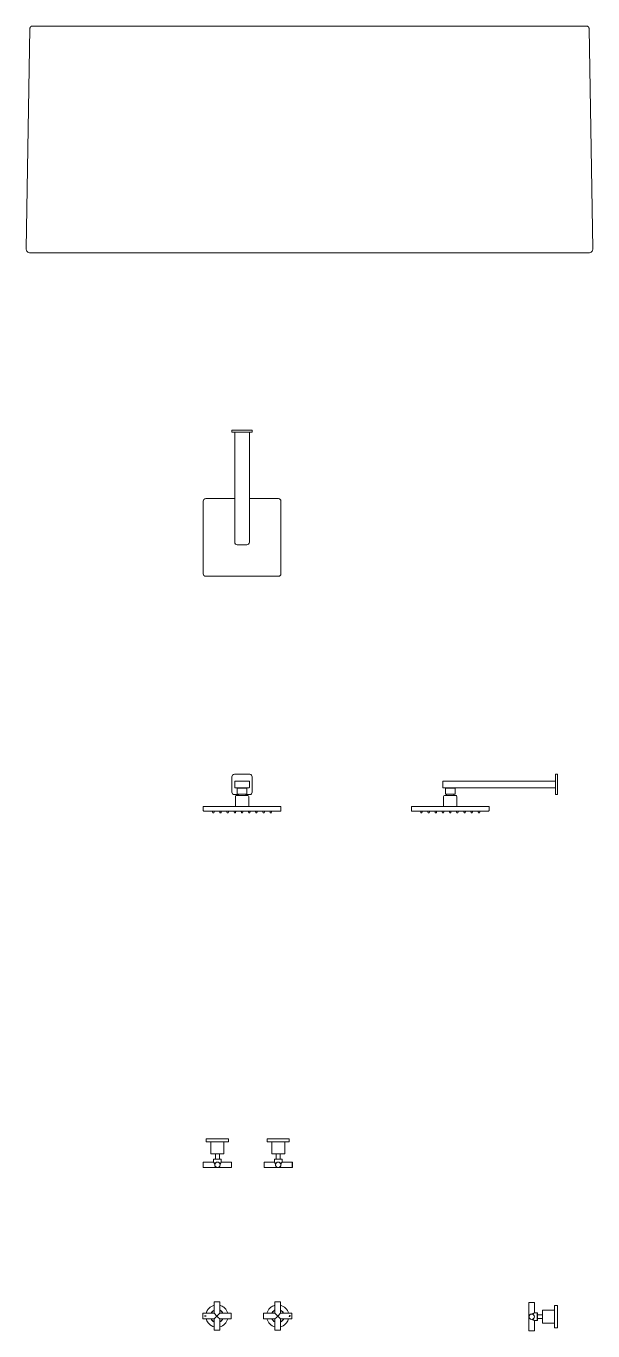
# Model space of a CAD drawing. Header units: millimetres. Extents: x 6670 to 127750, y 41694 to 79093.
# Drawn here: x 80501 to 81900, y 53907 to 57129 of the extents above; entities that cross this region are included whole.
import ezdxf

# ---------------------------------------------------------------- set-up
doc = ezdxf.new("R2010")
doc.units = ezdxf.units.MM
doc.header["$LTSCALE"] = 1000
doc.layers.add('I-E_40_15-FIXTURES', color=8, linetype='Continuous', lineweight=13)

# ---------------------------------------------------------------- blocks, each defined once
blk = doc.blocks.new('Liano 1400 FS Bath Front')
for p, q in [((9.5, 553.9), (0, 10.2)), ((1390.1, 553.9), (1399.6, 10.2)), ((1390.2, 553.7), (1390.2, 553.6)), ((1389.6, 0), (10, 0)), ((433.8, 0), (463.9, 0)), ((463.9, 0), (465.8, 0)), ((1033.8, 0), (1063.9, 0)), ((1063.9, 0), (1065.8, 0))]:
    blk.add_line(p, q)
for points in [[(9.5, 553.9), (9.5, 554.1), (9.5, 554.3), (9.5, 554.5), (9.6, 554.7), (9.6, 554.9), (9.6, 555.1), (9.7, 555.3), (9.7, 555.5), (9.8, 555.7), (9.8, 555.9), (9.9, 556.1), (10, 556.2), (10.1, 556.4), (10.2, 556.6), (10.3, 556.8), (10.4, 556.9), (10.5, 557.1), (10.6, 557.3), (10.7, 557.4), (10.8, 557.6), (10.9, 557.7), (11.1, 557.9), (11.2, 558), (11.3, 558.2), (11.5, 558.3), (11.6, 558.4), (11.8, 558.6), (11.9, 558.7), (12.1, 558.8), (12.3, 558.9), (12.4, 559), (12.6, 559.1), (12.8, 559.2), (12.9, 559.3), (13.1, 559.3), (13.2, 559.4), (13.4, 559.5), (13.6, 559.5), (13.8, 559.6), (14, 559.6), (14.2, 559.7), (14.4, 559.7), (14.6, 559.8), (14.8, 559.8), (14.9, 559.8), (15, 559.8), (15.2, 559.8), (15.4, 559.8), (15.7, 559.8), (16, 559.8), (16.5, 559.9), (17.3, 559.8), (18.5, 559.8), (19.6, 559.8)], [(1380, 559.8), (1361.3, 559.6), (1323.7, 559.5), (1267.2, 559.6), (1209.9, 559.6), (928.1, 559.7), (303.8, 559.7), (191, 559.6), (132.5, 559.6), (76.1, 559.5), (38.4, 559.6), (19.6, 559.8)], [(1380, 559.8), (1361.3, 559.6), (1323.7, 559.5), (1267.2, 559.6), (1209.9, 559.6), (928.1, 559.7), (303.8, 559.7), (191, 559.6), (132.5, 559.6), (76.1, 559.5), (38.4, 559.6), (19.6, 559.8)], [(1390.1, 553.9), (1390.1, 554.1), (1390.1, 554.3), (1390.1, 554.5), (1390.1, 554.7), (1390, 554.9), (1390, 555.1), (1390, 555.3), (1389.9, 555.5), (1389.9, 555.7), (1389.8, 555.9), (1389.7, 556.1), (1389.6, 556.2), (1389.6, 556.4), (1389.5, 556.6), (1389.4, 556.8), (1389.3, 556.9), (1389.2, 557.1), (1389.1, 557.3), (1388.9, 557.4), (1388.8, 557.6), (1388.7, 557.7), (1388.6, 557.9), (1388.4, 558), (1388.3, 558.2), (1388.1, 558.3), (1388, 558.4), (1387.8, 558.6), (1387.7, 558.7), (1387.5, 558.8), (1387.4, 558.9), (1387.2, 559), (1387, 559.1), (1386.9, 559.2), (1386.7, 559.3), (1386.6, 559.3), (1386.4, 559.4), (1386.2, 559.5), (1386, 559.5), (1385.8, 559.6), (1385.6, 559.6), (1385.4, 559.7), (1385.2, 559.7), (1385, 559.8), (1384.8, 559.8), (1384.7, 559.8), (1384.6, 559.8), (1384.4, 559.8), (1384.2, 559.8), (1383.9, 559.8), (1383.7, 559.8), (1383.2, 559.9), (1382.3, 559.8), (1381.1, 559.8), (1380, 559.8)]]:
    blk.add_lwpolyline(points)
for centre, start, end in [((10, 10), 179, 270), ((1389.6, 10), 270, 1)]:
    blk.add_arc(centre, 10, start, end)
blk = doc.blocks.new('6406.043A - Epic Fixed Wall Straight Shower - front')
for p, q in [((-25, 19), (-25, -19)), ((-19, 25), (19, 25)), ((-18, -7.5), (-18, 7.5)), ((-17.5, 8), (-12, 8)), ((12, 8), (-12, 8)), ((12, 8), (17.5, 8)), ((18, -7.5), (18, 7.5)), ((25, -19), (25, 19)), ((-9, -25), (-19, -25)), ((-12, -8), (-17.5, -8)), ((-16.5, -29.7), (-16.5, -54.7)), ((-14.5, -27.7), (-7, -27.7)), ((-12, -8), (12, -8)), ((-12, -9.8), (-12, -23.3)), ((-11.5, -9.3), (-5.5, -9.3)), ((-11, -24.3), (-5.3, -24.3)), ((-9.2, -8), (-10.5, -9.3)), ((-9, -25.3), (-9, -27.7)), ((-7, -27.7), (14.5, -27.7)), ((-5.5, -9.3), (11.5, -9.3)), ((-5.3, -24.3), (11, -24.3)), ((19, -25), (9, -25)), ((9, -25.3), (9, -27.7)), ((9.2, -8), (10.5, -9.3)), ((17.5, -8), (12, -8)), ((12, -9.8), (12, -23.3)), ((16.5, -29.7), (16.5, -54.7)), ((-95.8, -54.7), (-89.8, -54.7)), ((-95.8, -64.7), (-95.8, -54.7)), ((89.8, -54.7), (-89.8, -54.7)), ((89.8, -54.7), (95.8, -54.7)), ((95.8, -64.7), (95.8, -54.7)), ((-89.8, -65.7), (-94.8, -65.7)), ((-89.8, -65.7), (89.8, -65.7)), ((-73.8, -66), (-73.8, -65.7)), ((-69.7, -66), (-73.8, -66)), ((-70.5, -70.2), (-72.1, -70.2)), ((-69.9, -70.2), (-70.5, -70.2)), ((-68.2, -66), (-69.7, -66)), ((-68.2, -66), (-68.2, -65.7)), ((-68.2, -66), (-68.2, -65.7)), ((-68.2, -66), (-68.2, -65.7)), ((-68.2, -66), (-68.2, -65.7)), ((-68.2, -66), (-68.2, -65.7)), ((-68.2, -66), (-68.2, -65.7)), ((-68.2, -66), (-68.2, -65.7)), ((-68.2, -66), (-68.2, -65.7)), ((-68.2, -66), (-68.2, -65.7)), ((-56, -66), (-56, -65.7)), ((-51.9, -66), (-56, -66)), ((-52.7, -70.2), (-54.3, -70.2)), ((-52.2, -70.2), (-52.7, -70.2)), ((-50.5, -66), (-51.9, -66)), ((-50.5, -66), (-50.5, -65.7)), ((-50.5, -66), (-50.5, -65.7)), ((-50.5, -66), (-50.5, -65.7)), ((-50.5, -66), (-50.5, -65.7)), ((-50.5, -66), (-50.5, -65.7)), ((-50.5, -66), (-50.5, -65.7)), ((-50.5, -66), (-50.5, -65.7)), ((-50.5, -66), (-50.5, -65.7)), ((-50.5, -66), (-50.5, -65.7)), ((-38.2, -66), (-38.2, -65.7)), ((-34.2, -66), (-38.2, -66)), ((-35, -70.2), (-36.6, -70.2)), ((-34.4, -70.2), (-35, -70.2)), ((-32.8, -66), (-34.2, -66)), ((-32.8, -66), (-32.8, -65.7)), ((-32.8, -66), (-32.8, -65.7)), ((-32.8, -66), (-32.8, -65.7)), ((-32.8, -66), (-32.8, -65.7)), ((-32.8, -66), (-32.8, -65.7)), ((-32.8, -66), (-32.8, -65.7)), ((-32.8, -66), (-32.8, -65.7)), ((-32.8, -66), (-32.8, -65.7)), ((-32.8, -66), (-32.8, -65.7)), ((-20.5, -66), (-20.5, -65.7)), ((-16.4, -66), (-20.5, -66)), ((-17.2, -70.2), (-18.8, -70.2)), ((-16.7, -70.2), (-17.2, -70.2)), ((-15, -66), (-16.4, -66)), ((-15, -66), (-15, -65.7)), ((-15, -66), (-15, -65.7)), ((-15, -66), (-15, -65.7)), ((-15, -66), (-15, -65.7)), ((-15, -66), (-15, -65.7)), ((-15, -66), (-15, -65.7)), ((-15, -66), (-15, -65.7)), ((-15, -66), (-15, -65.7)), ((-15, -66), (-15, -65.7)), ((-2.8, -66), (-2.8, -65.7)), ((1.3, -66), (-2.8, -66)), ((0.5, -70.2), (-1.1, -70.2)), ((1.1, -70.2), (0.5, -70.2)), ((2.8, -66), (1.3, -66)), ((2.8, -66), (2.8, -65.7)), ((2.8, -66), (2.8, -65.7)), ((2.8, -66), (2.8, -65.7)), ((2.8, -66), (2.8, -65.7)), ((2.8, -66), (2.8, -65.7)), ((2.8, -66), (2.8, -65.7)), ((2.8, -66), (2.8, -65.7)), ((2.8, -66), (2.8, -65.7)), ((2.8, -66), (2.8, -65.7)), ((15, -66), (15, -65.7)), ((19.1, -66), (15, -66)), ((18.3, -70.2), (16.7, -70.2)), ((18.8, -70.2), (18.3, -70.2)), ((20.5, -66), (19.1, -66)), ((20.5, -66), (20.5, -65.7)), ((20.5, -66), (20.5, -65.7)), ((20.5, -66), (20.5, -65.7)), ((20.5, -66), (20.5, -65.7)), ((20.5, -66), (20.5, -65.7)), ((20.5, -66), (20.5, -65.7)), ((20.5, -66), (20.5, -65.7)), ((20.5, -66), (20.5, -65.7)), ((20.5, -66), (20.5, -65.7)), ((32.8, -66), (32.8, -65.7)), ((36.8, -66), (32.8, -66)), ((36, -70.2), (34.4, -70.2)), ((36.6, -70.2), (36, -70.2)), ((38.2, -66), (36.8, -66)), ((38.2, -66), (38.2, -65.7)), ((38.2, -66), (38.2, -65.7)), ((38.2, -66), (38.2, -65.7)), ((38.2, -66), (38.2, -65.7)), ((38.2, -66), (38.2, -65.7)), ((38.2, -66), (38.2, -65.7)), ((38.2, -66), (38.2, -65.7)), ((38.2, -66), (38.2, -65.7)), ((38.2, -66), (38.2, -65.7)), ((50.5, -66), (50.5, -65.7)), ((54.6, -66), (50.5, -66)), ((53.8, -70.2), (52.2, -70.2)), ((54.3, -70.2), (53.8, -70.2)), ((56, -66), (54.6, -66)), ((56, -66), (56, -65.7)), ((56, -66), (56, -65.7)), ((56, -66), (56, -65.7)), ((56, -66), (56, -65.7)), ((56, -66), (56, -65.7)), ((56, -66), (56, -65.7)), ((56, -66), (56, -65.7)), ((56, -66), (56, -65.7)), ((56, -66), (56, -65.7)), ((68.2, -66), (68.2, -65.7)), ((72.3, -66), (68.2, -66)), ((71.5, -70.2), (69.9, -70.2)), ((72.1, -70.2), (71.5, -70.2)), ((73.8, -66), (72.3, -66)), ((73.8, -66), (73.8, -65.7)), ((73.8, -66), (73.8, -65.7)), ((73.8, -66), (73.8, -65.7)), ((73.8, -66), (73.8, -65.7)), ((73.8, -66), (73.8, -65.7)), ((73.8, -66), (73.8, -65.7)), ((73.8, -66), (73.8, -65.7)), ((73.8, -66), (73.8, -65.7)), ((73.8, -66), (73.8, -65.7)), ((94.8, -65.7), (89.8, -65.7))]:
    blk.add_line(p, q)
for centre, radius, start, end in [((-19, 19), 6, 90, 180), ((-17.5, 7.5), 0.5, 90, 180), ((17.5, 7.5), 0.5, 0, 90), ((19, 19), 6, 0, 90), ((-19, -19), 6, 180, 270), ((-17.5, -7.5), 0.5, 180, 270), ((-14.5, -29.7), 2, 90, 180), ((-11.5, -9.8), 0.5, 90, 180), ((-11, -23.3), 1, 180, 270), ((-10, -25.3), 1, 360, 90), ((10, -25.3), 1, 90, 180), ((11, -23.3), 1, 270, 360), ((11.5, -9.8), 0.5, 0, 90), ((14.5, -29.7), 2, 360, 90), ((17.5, -7.5), 0.5, 270, 0), ((19, -19), 6, 270, 0), ((-94.8, -64.7), 1, 180, 270), ((-81.2, -71), 9, 6.4447, 33.9993), ((-72.1, -70), 0.2, 186.4447, 270), ((-69.9, -70), 0.2, 270, 353.5553), ((-60.8, -71), 9, 146.0007, 173.5553), ((-60.8, -71), 9, 146.0007, 173.5553), ((-60.8, -71), 9, 146.0007, 173.5553), ((-60.8, -71), 9, 146.0007, 173.5553), ((-60.8, -71), 9, 146.0007, 173.5553), ((-60.8, -71), 9, 146.0007, 173.5553), ((-60.8, -71), 9, 146.0007, 173.5553), ((-60.8, -71), 9, 146.0007, 173.5553), ((-60.8, -71), 9, 146.0007, 173.5553), ((-63.5, -71), 9, 6.4447, 33.9993), ((-54.3, -70), 0.2, 186.4447, 270), ((-52.2, -70), 0.2, 270, 353.5553), ((-43, -71), 9, 146.0007, 173.5553), ((-43, -71), 9, 146.0007, 173.5553), ((-43, -71), 9, 146.0007, 173.5553), ((-43, -71), 9, 146.0007, 173.5553), ((-43, -71), 9, 146.0007, 173.5553), ((-43, -71), 9, 146.0007, 173.5553), ((-43, -71), 9, 146.0007, 173.5553), ((-43, -71), 9, 146.0007, 173.5553), ((-43, -71), 9, 146.0007, 173.5553), ((-45.7, -71), 9, 6.4447, 33.9993), ((-36.6, -70), 0.2, 186.4447, 270), ((-34.4, -70), 0.2, 270, 353.5553), ((-25.3, -71), 9, 146.0007, 173.5553), ((-25.3, -71), 9, 146.0007, 173.5553), ((-25.3, -71), 9, 146.0007, 173.5553), ((-25.3, -71), 9, 146.0007, 173.5553), ((-25.3, -71), 9, 146.0007, 173.5553), ((-25.3, -71), 9, 146.0007, 173.5553), ((-25.3, -71), 9, 146.0007, 173.5553), ((-25.3, -71), 9, 146.0007, 173.5553), ((-25.3, -71), 9, 146.0007, 173.5553), ((-28, -71), 9, 6.4447, 33.9993), ((-18.8, -70), 0.2, 186.4447, 270), ((-16.7, -70), 0.2, 270, 353.5553), ((-7.5, -71), 9, 146.0007, 173.5553), ((-7.5, -71), 9, 146.0007, 173.5553), ((-7.5, -71), 9, 146.0007, 173.5553), ((-7.5, -71), 9, 146.0007, 173.5553), ((-7.5, -71), 9, 146.0007, 173.5553), ((-7.5, -71), 9, 146.0007, 173.5553), ((-7.5, -71), 9, 146.0007, 173.5553), ((-7.5, -71), 9, 146.0007, 173.5553), ((-7.5, -71), 9, 146.0007, 173.5553), ((-10.2, -71), 9, 6.4447, 33.9993), ((-1.1, -70), 0.2, 186.4447, 270), ((1.1, -70), 0.2, 270, 353.5553), ((10.2, -71), 9, 146.0007, 173.5553), ((10.2, -71), 9, 146.0007, 173.5553), ((10.2, -71), 9, 146.0007, 173.5553), ((10.2, -71), 9, 146.0007, 173.5553), ((10.2, -71), 9, 146.0007, 173.5553), ((10.2, -71), 9, 146.0007, 173.5553), ((10.2, -71), 9, 146.0007, 173.5553), ((10.2, -71), 9, 146.0007, 173.5553), ((10.2, -71), 9, 146.0007, 173.5553), ((7.5, -71), 9, 6.4447, 33.9993), ((16.7, -70), 0.2, 186.4447, 270), ((18.8, -70), 0.2, 270, 353.5553), ((28, -71), 9, 146.0007, 173.5553), ((28, -71), 9, 146.0007, 173.5553), ((28, -71), 9, 146.0007, 173.5553), ((28, -71), 9, 146.0007, 173.5553), ((28, -71), 9, 146.0007, 173.5553), ((28, -71), 9, 146.0007, 173.5553), ((28, -71), 9, 146.0007, 173.5553), ((28, -71), 9, 146.0007, 173.5553), ((28, -71), 9, 146.0007, 173.5553), ((25.3, -71), 9, 6.4447, 33.9993), ((34.4, -70), 0.2, 186.4447, 270), ((36.6, -70), 0.2, 270, 353.5553), ((45.7, -71), 9, 146.0007, 173.5553), ((45.7, -71), 9, 146.0007, 173.5553), ((45.7, -71), 9, 146.0007, 173.5553), ((45.7, -71), 9, 146.0007, 173.5553), ((45.7, -71), 9, 146.0007, 173.5553), ((45.7, -71), 9, 146.0007, 173.5553), ((45.7, -71), 9, 146.0007, 173.5553), ((45.7, -71), 9, 146.0007, 173.5553), ((45.7, -71), 9, 146.0007, 173.5553), ((43, -71), 9, 6.4447, 33.9993), ((52.2, -70), 0.2, 186.4447, 270), ((54.3, -70), 0.2, 270, 353.5553), ((63.5, -71), 9, 146.0007, 173.5553), ((63.5, -71), 9, 146.0007, 173.5553), ((63.5, -71), 9, 146.0007, 173.5553), ((63.5, -71), 9, 146.0007, 173.5553), ((63.5, -71), 9, 146.0007, 173.5553), ((63.5, -71), 9, 146.0007, 173.5553), ((63.5, -71), 9, 146.0007, 173.5553), ((63.5, -71), 9, 146.0007, 173.5553), ((63.5, -71), 9, 146.0007, 173.5553), ((60.8, -71), 9, 6.4447, 33.9993), ((69.9, -70), 0.2, 186.4447, 270), ((72.1, -70), 0.2, 270, 353.5553), ((81.2, -71), 9, 146.0007, 173.5553), ((81.2, -71), 9, 146.0007, 173.5553), ((81.2, -71), 9, 146.0007, 173.5553), ((81.2, -71), 9, 146.0007, 173.5553), ((81.2, -71), 9, 146.0007, 173.5553), ((81.2, -71), 9, 146.0007, 173.5553), ((81.2, -71), 9, 146.0007, 173.5553), ((81.2, -71), 9, 146.0007, 173.5553), ((81.2, -71), 9, 146.0007, 173.5553), ((94.8, -64.7), 1, 270, 0)]:
    blk.add_arc(centre, radius, start, end)
blk = doc.blocks.new('6406.043A - Epic Fixed Wall Straight Shower - side')
for p, q in [((0, 25), (4.7, 25)), ((0, 19), (0, 25)), ((0, 19), (0, -19)), ((5.2, 19), (5.2, 24.5)), ((5.2, 19), (5.2, -19)), ((5.2, 7.5), (5.2, 7.8)), ((5.2, 7.5), (5.2, -7.5)), ((277.2, 8), (5.4, 8)), ((277.2, 8), (282.7, 8)), ((283.2, -7.5), (283.2, 7.5)), ((0, -25), (0, -19)), ((0, -25), (4.7, -25)), ((5.2, -7.8), (5.2, -7.5)), ((5.2, -24.5), (5.2, -19)), ((5.4, -8), (277.2, -8)), ((248.7, -29.7), (248.7, -54.7)), ((250.7, -27.7), (277.9, -27.7)), ((253.2, -9.8), (253.2, -23.3)), ((253.7, -9.3), (275.3, -9.3)), ((254.2, -24.3), (274.9, -24.3)), ((256, -8), (254.7, -9.3)), ((256.2, -25.3), (256.2, -27.7)), ((274.2, -25.3), (274.2, -27.7)), ((274.4, -8), (275.7, -9.3)), ((274.9, -24.3), (276.2, -24.3)), ((275.3, -9.3), (276.7, -9.3)), ((282.7, -8), (277.2, -8)), ((277.2, -9.8), (277.2, -23.3)), ((277.9, -27.7), (279.7, -27.7)), ((281.7, -29.7), (281.7, -54.7)), ((169.4, -54.7), (175.4, -54.7)), ((169.4, -64.7), (169.4, -54.7)), ((175.4, -54.7), (355, -54.7)), ((355, -54.7), (361, -54.7)), ((361, -64.7), (361, -54.7)), ((175.4, -65.7), (170.4, -65.7)), ((175.4, -65.7), (355, -65.7)), ((191.4, -66), (191.4, -65.7)), ((191.8, -66), (191.4, -66)), ((196.9, -66), (191.8, -66)), ((193.3, -70.2), (193.1, -70.2)), ((195.3, -70.2), (193.3, -70.2)), ((196.9, -66), (196.9, -65.7)), ((196.9, -66), (196.9, -65.7)), ((196.9, -66), (196.9, -65.7)), ((196.9, -66), (196.9, -65.7)), ((196.9, -66), (196.9, -65.7)), ((196.9, -66), (196.9, -65.7)), ((196.9, -66), (196.9, -65.7)), ((196.9, -66), (196.9, -65.7)), ((196.9, -66), (196.9, -65.7)), ((209.2, -66), (209.2, -65.7)), ((209.5, -66), (209.2, -66)), ((214.7, -66), (209.5, -66)), ((211, -70.2), (210.9, -70.2)), ((213, -70.2), (211, -70.2)), ((214.7, -66), (214.7, -65.7)), ((214.7, -66), (214.7, -65.7)), ((214.7, -66), (214.7, -65.7)), ((214.7, -66), (214.7, -65.7)), ((214.7, -66), (214.7, -65.7)), ((214.7, -66), (214.7, -65.7)), ((214.7, -66), (214.7, -65.7)), ((214.7, -66), (214.7, -65.7)), ((214.7, -66), (214.7, -65.7)), ((226.9, -66), (226.9, -65.7)), ((227.3, -66), (226.9, -66)), ((232.4, -66), (227.3, -66)), ((228.8, -70.2), (228.6, -70.2)), ((230.8, -70.2), (228.8, -70.2)), ((232.4, -66), (232.4, -65.7)), ((232.4, -66), (232.4, -65.7)), ((232.4, -66), (232.4, -65.7)), ((232.4, -66), (232.4, -65.7)), ((232.4, -66), (232.4, -65.7)), ((232.4, -66), (232.4, -65.7)), ((232.4, -66), (232.4, -65.7)), ((232.4, -66), (232.4, -65.7)), ((232.4, -66), (232.4, -65.7)), ((244.7, -66), (244.7, -65.7)), ((245, -66), (244.7, -66)), ((250.2, -66), (245, -66)), ((246.5, -70.2), (246.4, -70.2)), ((248.5, -70.2), (246.5, -70.2)), ((250.2, -66), (250.2, -65.7)), ((250.2, -66), (250.2, -65.7)), ((250.2, -66), (250.2, -65.7)), ((250.2, -66), (250.2, -65.7)), ((250.2, -66), (250.2, -65.7)), ((250.2, -66), (250.2, -65.7)), ((250.2, -66), (250.2, -65.7)), ((250.2, -66), (250.2, -65.7)), ((250.2, -66), (250.2, -65.7)), ((262.5, -66), (262.5, -65.7)), ((262.8, -66), (262.5, -66)), ((268, -66), (262.8, -66)), ((264.3, -70.2), (264.1, -70.2)), ((266.3, -70.2), (264.3, -70.2)), ((268, -66), (268, -65.7)), ((268, -66), (268, -65.7)), ((268, -66), (268, -65.7)), ((268, -66), (268, -65.7)), ((268, -66), (268, -65.7)), ((268, -66), (268, -65.7)), ((268, -66), (268, -65.7)), ((268, -66), (268, -65.7)), ((268, -66), (268, -65.7)), ((280.2, -66), (280.2, -65.7)), ((280.5, -66), (280.2, -66)), ((285.7, -66), (280.5, -66)), ((282, -70.2), (281.9, -70.2)), ((284, -70.2), (282, -70.2)), ((285.7, -66), (285.7, -65.7)), ((285.7, -66), (285.7, -65.7)), ((285.7, -66), (285.7, -65.7)), ((285.7, -66), (285.7, -65.7)), ((285.7, -66), (285.7, -65.7)), ((285.7, -66), (285.7, -65.7)), ((285.7, -66), (285.7, -65.7)), ((285.7, -66), (285.7, -65.7)), ((285.7, -66), (285.7, -65.7)), ((298, -66), (298, -65.7)), ((298.3, -66), (298, -66)), ((303.5, -66), (298.3, -66)), ((299.8, -70.2), (299.6, -70.2)), ((301.8, -70.2), (299.8, -70.2)), ((303.5, -66), (303.5, -65.7)), ((303.5, -66), (303.5, -65.7)), ((303.5, -66), (303.5, -65.7)), ((303.5, -66), (303.5, -65.7)), ((303.5, -66), (303.5, -65.7)), ((303.5, -66), (303.5, -65.7)), ((303.5, -66), (303.5, -65.7)), ((303.5, -66), (303.5, -65.7)), ((303.5, -66), (303.5, -65.7)), ((315.7, -66), (315.7, -65.7)), ((316, -66), (315.7, -66)), ((321.2, -66), (316, -66)), ((317.5, -70.2), (317.4, -70.2)), ((319.5, -70.2), (317.5, -70.2)), ((321.2, -66), (321.2, -65.7)), ((321.2, -66), (321.2, -65.7)), ((321.2, -66), (321.2, -65.7)), ((321.2, -66), (321.2, -65.7)), ((321.2, -66), (321.2, -65.7)), ((321.2, -66), (321.2, -65.7)), ((321.2, -66), (321.2, -65.7)), ((321.2, -66), (321.2, -65.7)), ((321.2, -66), (321.2, -65.7)), ((333.5, -66), (333.5, -65.7)), ((333.8, -66), (333.5, -66)), ((339, -66), (333.8, -66)), ((335.3, -70.2), (335.1, -70.2)), ((337.3, -70.2), (335.3, -70.2)), ((339, -66), (339, -65.7)), ((339, -66), (339, -65.7)), ((339, -66), (339, -65.7)), ((339, -66), (339, -65.7)), ((339, -66), (339, -65.7)), ((339, -66), (339, -65.7)), ((339, -66), (339, -65.7)), ((339, -66), (339, -65.7)), ((339, -66), (339, -65.7)), ((360, -65.7), (355, -65.7))]:
    blk.add_line(p, q)
for centre, radius, start, end in [((4.7, 24.5), 0.5, 0, 90), ((5.4, 7.8), 0.2, 90, 180), ((282.7, 7.5), 0.5, 0, 90), ((4.7, -24.5), 0.5, 270, 0), ((5.4, -7.8), 0.2, 180, 270), ((250.7, -29.7), 2, 90, 180), ((253.7, -9.8), 0.5, 90, 180), ((254.2, -23.3), 1, 180, 270), ((255.2, -25.3), 1, 360, 90), ((275.2, -25.3), 1, 90, 180), ((276.2, -23.3), 1, 270, 360), ((276.7, -9.8), 0.5, 0, 90), ((279.7, -29.7), 2, 0, 90), ((282.7, -7.5), 0.5, 270, 0), ((170.4, -64.7), 1, 180, 270), ((184, -71), 9, 6.4447, 33.9993), ((193.1, -70), 0.2, 186.4447, 270), ((195.3, -70), 0.2, 270, 353.5553), ((204.4, -71), 9, 146.0007, 173.5553), ((204.4, -71), 9, 146.0007, 173.5553), ((204.4, -71), 9, 146.0007, 173.5553), ((204.4, -71), 9, 146.0007, 173.5553), ((204.4, -71), 9, 146.0007, 173.5553), ((204.4, -71), 9, 146.0007, 173.5553), ((204.4, -71), 9, 146.0007, 173.5553), ((204.4, -71), 9, 146.0007, 173.5553), ((204.4, -71), 9, 146.0007, 173.5553), ((201.7, -71), 9, 6.4447, 33.9993), ((210.9, -70), 0.2, 186.4447, 270), ((213, -70), 0.2, 270, 353.5553), ((222.2, -71), 9, 146.0007, 173.5553), ((222.2, -71), 9, 146.0007, 173.5553), ((222.2, -71), 9, 146.0007, 173.5553), ((222.2, -71), 9, 146.0007, 173.5553), ((222.2, -71), 9, 146.0007, 173.5553), ((222.2, -71), 9, 146.0007, 173.5553), ((222.2, -71), 9, 146.0007, 173.5553), ((222.2, -71), 9, 146.0007, 173.5553), ((222.2, -71), 9, 146.0007, 173.5553), ((219.5, -71), 9, 6.4447, 33.9993), ((228.6, -70), 0.2, 186.4447, 270), ((230.8, -70), 0.2, 270, 353.5553), ((239.9, -71), 9, 146.0007, 173.5553), ((239.9, -71), 9, 146.0007, 173.5553), ((239.9, -71), 9, 146.0007, 173.5553), ((239.9, -71), 9, 146.0007, 173.5553), ((239.9, -71), 9, 146.0007, 173.5553), ((239.9, -71), 9, 146.0007, 173.5553), ((239.9, -71), 9, 146.0007, 173.5553), ((239.9, -71), 9, 146.0007, 173.5553), ((239.9, -71), 9, 146.0007, 173.5553), ((237.2, -71), 9, 6.4447, 33.9993), ((246.4, -70), 0.2, 186.4447, 270), ((248.5, -70), 0.2, 270, 353.5553), ((257.7, -71), 9, 146.0007, 173.5553), ((257.7, -71), 9, 146.0007, 173.5553), ((257.7, -71), 9, 146.0007, 173.5553), ((257.7, -71), 9, 146.0007, 173.5553), ((257.7, -71), 9, 146.0007, 173.5553), ((257.7, -71), 9, 146.0007, 173.5553), ((257.7, -71), 9, 146.0007, 173.5553), ((257.7, -71), 9, 146.0007, 173.5553), ((257.7, -71), 9, 146.0007, 173.5553), ((255, -71), 9, 6.4447, 33.9993), ((264.1, -70), 0.2, 186.4447, 270), ((266.3, -70), 0.2, 270, 353.5553), ((275.4, -71), 9, 146.0007, 173.5553), ((275.4, -71), 9, 146.0007, 173.5553), ((275.4, -71), 9, 146.0007, 173.5553), ((275.4, -71), 9, 146.0007, 173.5553), ((275.4, -71), 9, 146.0007, 173.5553), ((275.4, -71), 9, 146.0007, 173.5553), ((275.4, -71), 9, 146.0007, 173.5553), ((275.4, -71), 9, 146.0007, 173.5553), ((275.4, -71), 9, 146.0007, 173.5553), ((272.7, -71), 9, 6.4447, 33.9993), ((281.9, -70), 0.2, 186.4447, 270), ((284, -70), 0.2, 270, 353.5553), ((293.2, -71), 9, 146.0007, 173.5553), ((293.2, -71), 9, 146.0007, 173.5553), ((293.2, -71), 9, 146.0007, 173.5553), ((293.2, -71), 9, 146.0007, 173.5553), ((293.2, -71), 9, 146.0007, 173.5553), ((293.2, -71), 9, 146.0007, 173.5553), ((293.2, -71), 9, 146.0007, 173.5553), ((293.2, -71), 9, 146.0007, 173.5553), ((293.2, -71), 9, 146.0007, 173.5553), ((290.5, -71), 9, 6.4447, 33.9993), ((299.6, -70), 0.2, 186.4447, 270), ((301.8, -70), 0.2, 270, 353.5553), ((310.9, -71), 9, 146.0007, 173.5553), ((310.9, -71), 9, 146.0007, 173.5553), ((310.9, -71), 9, 146.0007, 173.5553), ((310.9, -71), 9, 146.0007, 173.5553), ((310.9, -71), 9, 146.0007, 173.5553), ((310.9, -71), 9, 146.0007, 173.5553), ((310.9, -71), 9, 146.0007, 173.5553), ((310.9, -71), 9, 146.0007, 173.5553), ((310.9, -71), 9, 146.0007, 173.5553), ((308.2, -71), 9, 6.4447, 33.9993), ((317.4, -70), 0.2, 186.4447, 270), ((319.5, -70), 0.2, 270, 353.5553), ((328.7, -71), 9, 146.0007, 173.5553), ((328.7, -71), 9, 146.0007, 173.5553), ((328.7, -71), 9, 146.0007, 173.5553), ((328.7, -71), 9, 146.0007, 173.5553), ((328.7, -71), 9, 146.0007, 173.5553), ((328.7, -71), 9, 146.0007, 173.5553), ((328.7, -71), 9, 146.0007, 173.5553), ((328.7, -71), 9, 146.0007, 173.5553), ((328.7, -71), 9, 146.0007, 173.5553), ((326, -71), 9, 6.4447, 33.9993), ((335.1, -70), 0.2, 186.4447, 270), ((337.3, -70), 0.2, 270, 353.5553), ((346.4, -71), 9, 146.0007, 173.5553), ((346.4, -71), 9, 146.0007, 173.5553), ((346.4, -71), 9, 146.0007, 173.5553), ((346.4, -71), 9, 146.0007, 173.5553), ((346.4, -71), 9, 146.0007, 173.5553), ((346.4, -71), 9, 146.0007, 173.5553), ((346.4, -71), 9, 146.0007, 173.5553), ((346.4, -71), 9, 146.0007, 173.5553), ((346.4, -71), 9, 146.0007, 173.5553), ((360, -64.7), 1, 270, 0)]:
    blk.add_arc(centre, radius, start, end)
blk = doc.blocks.new('6406.043A - Epic Fixed Wall Straight Shower - plan')
for p, q in [((169.4, 89.8), (169.4, 18)), ((175.4, 95.8), (355, 95.8)), ((361, 89.8), (361, -89.8)), ((0, 25), (4.7, 25)), ((0, 19), (0, 25)), ((0, -19), (0, 19)), ((5.2, 19), (5.2, 24.5)), ((5.2, -19), (5.2, 19)), ((5.4, 18), (277.2, 18)), ((283.2, 12), (283.2, -12)), ((0, -25), (0, -19)), ((0, -25), (4.7, -25)), ((5.2, -24.5), (5.2, -19)), ((277.2, -18), (5.4, -18)), ((169.4, -18), (169.4, -89.8)), ((175.4, -95.8), (355, -95.8))]:
    blk.add_line(p, q)
for centre, radius, start, end in [((175.4, 89.8), 6, 90, 180), ((355, 89.8), 6, 0, 90), ((4.7, 24.5), 0.5, 0, 90), ((5.4, 17.8), 0.2, 90, 180), ((277.2, 12), 6, 0, 90), ((4.7, -24.5), 0.5, 270, 0), ((5.4, -17.8), 0.2, 180, 270), ((277.2, -12), 6, 270, 0), ((175.4, -89.8), 6, 180, 270), ((355, -89.8), 6, 270, 0)]:
    blk.add_arc(centre, radius, start, end)
blk = doc.blocks.new('CL10036.C - Cross Wall Top Assemblies - Chrome - plan')
for p, q in [((14.4, 0), (-26.3, 0)), ((-26.3, -7), (-26.3, 0)), ((3.5, 0), (-3.5, 0)), ((5.9, 0), (3.5, 0)), ((28.7, 0), (14.4, 0)), ((28.7, -7), (28.7, 0)), ((123.7, 0), (138, 0)), ((123.7, 0), (123.7, -7)), ((138, 0), (178.7, 0)), ((146.5, 0), (149, 0)), ((149, 0), (155.9, 0)), ((178.7, 0), (178.7, -7)), ((-25.8, -7.5), (14.2, -7.5)), ((14.3, -7.4), (-25.2, -7.4)), ((-14.8, -36.5), (-14.8, -8)), ((8.9, -7.7), (-14, -7.7)), ((16.4, -7.7), (9, -7.7)), ((14.2, -7.5), (28.2, -7.5)), ((27.6, -7.4), (14.4, -7.4)), ((17.2, -36.5), (17.2, -8)), ((124.2, -7.5), (138.3, -7.5)), ((124.8, -7.4), (138.1, -7.4)), ((135.2, -8), (135.2, -36.5)), ((136, -7.7), (143.5, -7.7)), ((138.1, -7.4), (177.6, -7.4)), ((138.3, -7.5), (178.2, -7.5)), ((143.5, -7.7), (166.4, -7.7)), ((167.2, -8), (167.2, -36.5)), ((-33.8, -57.8), (-33.8, -70.2)), ((-33.7, -57.4), (-33.7, -57.5)), ((-33.7, -58.4), (-33.7, -69.6)), ((-8.3, -57.3), (-33.3, -57.3)), ((-14.3, -37), (8.7, -37)), ((8.8, -36.9), (-13.7, -36.9)), ((-8.3, -57.3), (-8.3, -50.5)), ((-7.8, -50), (5.5, -50)), ((5.7, -50.1), (-7.2, -50.1)), ((-5.5, -64), (-5.5, -64)), ((-3.5, -50), (-3.5, -37)), ((5.5, -50), (10.2, -50)), ((9.6, -50.1), (5.7, -50.1)), ((5.9, -50), (5.9, -37)), ((8, -64), (7.9, -64)), ((8.7, -37), (16.7, -37)), ((16.1, -36.9), (8.9, -36.9)), ((10.7, -57.3), (10.7, -50.5)), ((35.7, -57.3), (10.7, -57.3)), ((36.1, -57.4), (36.1, -57.5)), ((36.1, -58.4), (36.1, -69.6)), ((36.2, -57.8), (36.2, -70.2)), ((116.2, -57.8), (116.2, -70.2)), ((116.3, -57.4), (116.3, -57.5)), ((116.3, -58.4), (116.3, -69.6)), ((141.7, -57.3), (116.7, -57.3)), ((135.7, -37), (143.8, -37)), ((136.3, -36.9), (143.6, -36.9)), ((141.7, -50.5), (141.7, -57.3)), ((142.2, -50), (146.9, -50)), ((142.8, -50.1), (146.7, -50.1)), ((143.7, -36.9), (166.1, -36.9)), ((143.8, -37), (166.7, -37)), ((144.5, -64), (144.5, -64)), ((146.5, -37), (146.5, -50)), ((146.8, -50.1), (159.6, -50.1)), ((146.9, -50), (160.2, -50)), ((155.9, -37), (155.9, -50)), ((157.9, -64), (158, -64)), ((160.7, -50.5), (160.7, -57.3)), ((185.7, -57.3), (160.7, -57.3)), ((186.1, -57.4), (186.1, -57.5)), ((186.1, -58.4), (186.1, -69.6)), ((186.2, -57.8), (186.2, -70.2)), ((-33.7, -70.5), (-33.7, -70.6)), ((-28.8, -70.7), (-33.3, -70.7)), ((-28.8, -70.5), (-28.6, -70.6)), ((-28.8, -70.7), (-28.8, -70.5)), ((-28.8, -70.7), (-28.8, -70.5)), ((-28.8, -70.5), (-28.6, -70.6)), ((-28.8, -70.5), (-28.8, -70.5)), ((-28.8, -70.5), (-28.8, -70.7)), ((-28.8, -70.5), (-28.6, -70.6)), ((-28.8, -70.5), (-28.6, -70.6)), ((-28.8, -70.5), (-28.6, -70.6)), ((-28.8, -70.7), (-28.8, -70.5)), ((-28.6, -70.7), (-28.8, -70.7)), ((-26.4, -70.7), (-28.8, -70.7)), ((-28.6, -70.7), (-28.8, -70.7)), ((-28.6, -70.6), (-28.6, -70.7)), ((-28.6, -70.6), (-28.6, -70.6)), ((-28.6, -70.6), (-28.6, -70.7)), ((-26.5, -70.7), (-28.6, -70.7)), ((-26.5, -70.7), (-28.6, -70.7)), ((-26.5, -70.7), (-28.6, -70.7)), ((-26.5, -70.7), (-28.6, -70.7)), ((-26.5, -70.7), (-28.6, -70.7)), ((-26.5, -70.5), (-26.4, -70.6)), ((-26.5, -70.7), (-26.5, -70.5)), ((-26.5, -70.7), (-26.5, -70.5)), ((-26.5, -70.5), (-26.4, -70.6)), ((-26.5, -70.5), (-26.5, -70.5)), ((-26.5, -70.5), (-26.5, -70.7)), ((-26.5, -70.5), (-26.4, -70.6)), ((-26.5, -70.5), (-26.4, -70.6)), ((-26.5, -70.5), (-26.4, -70.6)), ((-26.4, -70.7), (-26.5, -70.7)), ((-26.4, -70.7), (-26.5, -70.7)), ((-26.4, -70.6), (-26.4, -70.7)), ((-26.4, -70.6), (-26.4, -70.7)), ((-26.4, -70.6), (-26.4, -70.7)), ((-26.4, -70.7), (-26.4, -70.6)), ((-26.4, -70.6), (-26.4, -70.6)), ((-26.4, -70.6), (-26.4, -70.7)), ((-26.4, -70.6), (-26.4, -70.7)), ((1.2, -70.7), (-26.4, -70.7)), ((35.7, -70.7), (1.2, -70.7)), ((36.1, -70.5), (36.1, -70.6)), ((116.3, -70.5), (116.3, -70.6)), ((151.2, -70.7), (116.7, -70.7)), ((179.7, -70.7), (151.2, -70.7)), ((179.9, -70.7), (179.7, -70.7)), ((179.7, -70.7), (179.7, -70.7)), ((179.9, -70.7), (179.7, -70.7)), ((185.7, -70.7), (179.9, -70.7)), ((182.2, -70.6), (182.1, -70.6)), ((182.1, -70.6), (182.2, -70.6)), ((182.2, -70.6), (182.3, -70.6)), ((182.3, -70.6), (182.3, -70.6)), ((182.3, -70.6), (182.3, -70.6)), ((186.1, -70.5), (186.1, -70.6))]:
    blk.add_line(p, q)
for points in [[(-8.3, -57.3), (-7.8, -58.1), (-7.4, -58.7), (-6.8, -59.6), (-6.5, -60.2), (-6.2, -60.9), (-6, -61.5), (-5.8, -62.2), (-5.6, -62.8), (-5.5, -63.4), (-5.5, -64)], [(8, -64), (8, -63.3), (8.1, -62.6), (8.3, -61.9), (8.4, -61.4), (8.6, -60.9), (8.8, -60.5), (9, -60), (9.5, -59.2), (9.9, -58.6), (10.1, -58.2), (10.7, -57.3)], [(144.5, -64), (144.4, -63.3), (144.3, -62.6), (144.2, -61.9), (144, -61.4), (143.8, -60.9), (143.6, -60.5), (143.4, -60), (143, -59.2), (142.6, -58.6), (142.3, -58.2), (141.7, -57.3)], [(160.7, -57.3), (160.2, -58.1), (159.8, -58.7), (159.3, -59.6), (158.9, -60.2), (158.7, -60.9), (158.4, -61.5), (158.2, -62.2), (158.1, -62.8), (158, -63.4), (158, -64)]]:
    blk.add_lwpolyline(points)
for centre in [(1.2, -64), (151.2, -64)]:
    blk.add_circle(centre, 6.7)
for centre, radius, start, end in [((-25.8, -7), 0.5, 180, 270), ((-15.3, -8), 0.5, 360, 90), ((17.7, -8), 0.5, 90, 180), ((28.2, -7), 0.5, 270, 360), ((124.2, -7), 0.5, 180, 270), ((134.7, -8), 0.5, 360, 90), ((167.7, -8), 0.5, 90, 180), ((178.2, -7), 0.5, 270, 360), ((-33.3, -57.8), 0.5, 90, 180), ((-14.3, -36.5), 0.5, 180, 270), ((-7.8, -50.5), 0.5, 90, 180), ((1.2, -64), 6.55, 118.6479, 298.6479), ((1.3, -64), 6.55, 298.6479, 118.6479), ((10.2, -50.5), 0.5, 0, 90), ((16.7, -36.5), 0.5, 270, 0), ((35.7, -57.8), 0.5, 0, 90), ((116.7, -57.8), 0.5, 90, 180), ((135.7, -36.5), 0.5, 180, 270), ((142.2, -50.5), 0.5, 90, 180), ((151.2, -64), 6.55, 61.3521, 241.3521), ((151.3, -64), 6.55, 241.3521, 61.3521), ((160.2, -50.5), 0.5, 0, 90), ((166.7, -36.5), 0.5, 270, 0), ((185.7, -57.8), 0.5, 0, 90), ((-33.3, -70.2), 0.5, 180, 270), ((35.7, -70.2), 0.5, 270, 0), ((116.7, -70.2), 0.5, 180, 270), ((181.3, -77.6), 7.07, 90.2691, 102.5166), ((181.3, -77.6), 7.07, 90.2726, 102.6019), ((181.3, -77.6), 7.07, 90.2689, 102.5167), ((181.3, -77.6), 7.06, 90.2696, 102.5351), ((181.3, -77.6), 7.05, 90.2188, 101.2261), ((181.2, -77.2), 6.7, 80.9594, 89.9846), ((181.2, -77.2), 6.7, 80.8198, 89.9817), ((181.2, -77.2), 6.7, 80.9595, 89.9846), ((181.2, -77.2), 6.69, 80.9461, 89.9845), ((181.2, -77.3), 6.7, 82.1683, 89.9799), ((181.2, -77.3), 6.7, 82.1792, 89.9833), ((181.2, -77.3), 6.69, 82.1552, 89.9802), ((185.7, -70.2), 0.5, 270, 0)]:
    blk.add_arc(centre, radius, start, end)
blk = doc.blocks.new('CL10036.C - Cross Wall Top Assemblies - Chrome - front')
for p, q in [((-6.7, 6.7), (-6.7, 34.5)), ((-6.2, 35), (3, 35)), ((3.1, 34.9), (-5.6, 34.9)), ((3, 35), (6.2, 35)), ((5.6, 34.9), (3.2, 34.9)), ((6.7, 6.7), (6.7, 34.5)), ((143.3, 34.5), (143.3, 6.7)), ((143.8, 35), (147.1, 35)), ((144.4, 34.9), (146.9, 34.9)), ((146.9, 34.9), (155.6, 34.9)), ((147.1, 35), (156.2, 35)), ((156.7, 34.5), (156.7, 6.7)), ((-35, 6.2), (-35, 0)), ((-34.9, 5.6), (-34.9, 0)), ((-6.7, 6.7), (-34.5, 6.7)), ((-30, 0), (-30, 1.5)), ((-30, 1.5), (-29.8, 1.3)), ((-30, 1.5), (-30, 0)), ((-30, 1.5), (-29.8, 1.3)), ((-29.8, 1.3), (-29.8, 0.1)), ((-29.8, 1.3), (-29.8, 0.1)), ((-29.8, 1.3), (-29.8, 0.1)), ((-29.8, 1.3), (-29.8, 0.1)), ((-27.7, 0.1), (-29.8, 0.1)), ((-27.7, 0.1), (-29.8, 0.1)), ((-27.7, 0.1), (-27.7, 1.5)), ((-27.7, 1.5), (-27.6, 1.3)), ((-27.7, 1.5), (-27.7, 0.1)), ((-27.7, 1.5), (-27.6, 1.3)), ((-27.6, 1.3), (-27.6, 0)), ((-27.6, 1.3), (-27.6, 0)), ((-27.6, 1.3), (-27.6, 0)), ((-27.6, 1.3), (-27.6, 0)), ((-6.7, 6.7), (-6.7, 6.7)), ((-6.7, 6.7), (-6.7, 6.7)), ((0, 0), (-6.7, 6.7)), ((0, 0), (3.2, 3.2)), ((6.7, 6.7), (3.2, 3.2)), ((6.7, 6.7), (6.7, 6.7)), ((6.8, 6.7), (6.7, 6.7)), ((34.5, 6.7), (6.8, 6.7)), ((34.9, 5.6), (34.9, 0)), ((35, 6.2), (35, 0)), ((115, 6.2), (115, 0)), ((115.1, 5.6), (115.1, 0)), ((143.3, 6.7), (115.5, 6.7)), ((143.3, 6.7), (143.3, 6.7)), ((143.3, 6.7), (143.3, 6.7)), ((143.3, 6.7), (146.8, 3.2)), ((150, 0), (146.8, 3.2)), ((150, 0), (156.7, 6.7)), ((156.7, 6.7), (156.7, 6.7)), ((156.8, 6.7), (156.7, 6.7)), ((184.5, 6.7), (156.8, 6.7)), ((181, 1), (181, 1)), ((181.1, 1), (181, 1)), ((181.1, 1), (181, 1)), ((181, 1), (181, 0.9)), ((181, 1), (181.1, 1)), ((181, 1), (181, 1)), ((181, 1), (181.1, 1)), ((181, 1), (181, 1)), ((181, 1), (181, 1)), ((181, 1), (181, 1)), ((181.1, 1), (181.1, 1)), ((184.9, 5.6), (184.9, 0)), ((185, 6.2), (185, 0)), ((-35, 0), (-35, -6.2)), ((-34.9, -0.1), (-34.9, -5.6)), ((-6.7, -6.7), (-34.5, -6.7)), ((-30, -1.5), (-30, 0)), ((-30, -1.5), (-30, 0)), ((-30, -1.5), (-29.8, -1.3)), ((-30, -1.5), (-29.8, -1.3)), ((-29.8, -0.1), (-29.8, -1.3)), ((-29.8, -0.1), (-27.7, -0.1)), ((-29.8, -0.1), (-29.8, -1.3)), ((-27.7, -0.1), (-29.8, -0.1)), ((-29.8, -0.1), (-29.8, -1.3)), ((-29.8, -0.1), (-29.8, -1.3)), ((-27.7, -1.5), (-27.7, -0.1)), ((-27.7, -0.1), (-27.7, -1.5)), ((-27.7, -1.5), (-27.6, -1.3)), ((-27.7, -1.5), (-27.6, -1.3)), ((-27.6, 0), (-27.6, -1.3)), ((-27.6, 0), (-27.6, -1.3)), ((-27.6, -1.3), (-27.6, 0)), ((-27.6, 0), (-27.6, -1.3)), ((0, 0), (-6.7, -6.7)), ((-6.7, -6.7), (-6.7, -6.8)), ((-6.7, -6.7), (-6.7, -6.7)), ((-6.7, -34.5), (-6.7, -6.8)), ((0, 0), (3.2, -3.2)), ((6.7, -6.7), (3.2, -3.2)), ((6.8, -6.7), (6.7, -6.7)), ((6.7, -6.7), (6.7, -6.8)), ((6.7, -34.5), (6.7, -6.8)), ((34.5, -6.7), (6.8, -6.7)), ((34.9, -0.1), (34.9, -5.6)), ((35, 0), (35, -6.2)), ((115, 0), (115, -6.2)), ((115.1, -0.1), (115.1, -5.6)), ((143.3, -6.7), (115.5, -6.7)), ((143.3, -6.7), (146.8, -3.2)), ((143.3, -6.7), (143.3, -6.8)), ((143.3, -6.7), (143.3, -6.7)), ((143.3, -6.8), (143.3, -34.5)), ((150, 0), (146.8, -3.2)), ((150, 0), (156.7, -6.7)), ((156.8, -6.7), (156.7, -6.7)), ((156.7, -6.7), (156.7, -6.8)), ((156.7, -6.8), (156.7, -34.5)), ((184.5, -6.7), (156.8, -6.7)), ((178.5, -0.1), (178.5, 0)), ((178.5, 0), (178.5, 0)), ((178.5, 0), (178.5, 0)), ((178.7, 0), (178.7, 0)), ((178.7, 0), (178.7, 0)), ((181, -1.1), (181, -1)), ((181, -1.1), (181, -1)), ((181, -1), (181, -1)), ((181, -1.1), (181, -1)), ((181, -1.1), (181, -1)), ((181.1, -1.1), (181, -1.1)), ((181.1, -1.1), (181, -1.1)), ((181.1, -1.1), (181, -1.1)), ((181.1, -1.1), (181, -1.1)), ((181.1, -1.1), (181.1, -1.1)), ((184.9, -0.1), (184.9, -5.6)), ((185, 0), (185, -6.2)), ((-6.2, -35), (3, -35)), ((3.1, -34.9), (-5.6, -34.9)), ((3, -35), (6.2, -35)), ((5.6, -34.9), (3.2, -34.9)), ((143.8, -35), (147.1, -35)), ((144.4, -34.9), (146.9, -34.9)), ((146.9, -34.9), (155.6, -34.9)), ((147.1, -35), (156.2, -35))]:
    blk.add_line(p, q)
for centre, radius, start, end in [((-6.2, 34.5), 0.5, 90, 180), ((6.2, 34.5), 0.5, 0, 90), ((143.8, 34.5), 0.5, 90, 180), ((156.2, 34.5), 0.5, 0, 90), ((-34.5, 6.2), 0.5, 90, 180), ((0, 0), 27.5, 104.1013, 165.8988), ((0, 0), 27.4, 104.1114, 165.8584), ((0, 0), 16.1, 114.3955, 155.55), ((0, 0), 16, 114.7558, 155.2444), ((0, 0), 15.9, 114.8764, 155.0677), ((0, 0), 9.5, 134.8508, 135.1492), ((0, 0), 27.5, 14.1012, 75.8988), ((0, 0), 27.4, 61.3521, 75.7547), ((0, 0), 16.1, 61.3521, 65.3628), ((0, 0), 16, 24.7556, 65.2444), ((0, 0), 15.9, 61.3521, 64.8763), ((0, 0), 9.5, 44.8508, 45.1492), ((0.1, 0), 15.9, 25.0675, 61.3521), ((0.1, 0), 16.1, 24.5823, 61.3521), ((0.1, 0), 27.4, 14.2149, 61.3521), ((34.5, 6.2), 0.5, 0, 90), ((115.5, 6.2), 0.5, 90, 180), ((150, 0), 27.5, 104.1013, 165.8988), ((150, 0), 27.4, 118.6479, 165.7851), ((150, 0), 16.1, 118.6479, 155.4177), ((150, 0), 16, 114.7558, 155.2444), ((150, 0), 15.9, 118.6479, 154.9325), ((150.1, 0), 27.4, 104.2455, 118.6479), ((150.1, 0), 16.1, 114.6375, 118.6479), ((150.1, 0), 15.9, 115.1239, 118.6479), ((150, 0), 9.5, 134.8508, 135.1492), ((150, 0), 27.5, 14.1012, 75.8988), ((150.1, 0), 27.4, 14.1416, 75.8888), ((150.1, 0), 16.1, 24.45, 65.6048), ((150, 0), 16, 24.7556, 65.2444), ((150.1, 0), 15.9, 24.9323, 65.1237), ((150, 0), 9.5, 44.8508, 45.1492), ((180, 0), 1.51, 90.0684, 179.3612), ((180, 0), 1.5, 90.1175, 179.4071), ((180, 0), 1.35, 90.0657, 179.2944), ((180, 0), 1.34, 90.0659, 179.2895), ((180, 0), 1.35, 90.1141, 179.3446), ((180, 0), 1.35, 90.0654, 179.2946), ((180, 0), 1.5, 44.8179, 90.1704), ((180, 0), 1.49, 45.2582, 90.1646), ((180, 0), 1.34, 47.0845, 90.0728), ((180, 0), 1.32, 46.7521, 90.0893), ((180, 0), 1.33, 47.0264, 90.0693), ((180, 0), 1.34, 47.0846, 90.0728), ((184.5, 6.2), 0.5, 0, 90), ((-34.5, -6.2), 0.5, 180, 270), ((0, 0), 27.5, 194.1013, 255.8987), ((0, 0), 27.4, 194.215, 241.3521), ((0, 0), 16.1, 204.5826, 241.3521), ((0, 0), 16, 204.7558, 245.2442), ((0, 0), 15.9, 205.0677, 241.3521), ((0.1, 0), 27.4, 241.3521, 255.7545), ((0.1, 0), 16.1, 241.3521, 245.3625), ((0.1, 0), 15.9, 241.3521, 244.8761), ((0, 0), 9.5, 224.8508, 225.1492), ((0, 0), 16, 294.7556, 335.2442), ((0, 0), 27.5, 284.1012, 345.8986), ((0, 0), 9.5, 314.8508, 315.1492), ((0.1, 0), 15.9, 294.8763, 335.0675), ((0.1, 0), 16.1, 294.3952, 335.5496), ((0.1, 0), 27.4, 284.1112, 345.8582), ((34.5, -6.2), 0.5, 270, 0), ((115.5, -6.2), 0.5, 180, 270), ((150, 0), 27.5, 194.1013, 255.8987), ((150, 0), 27.4, 194.1418, 255.8886), ((150, 0), 16.1, 204.4504, 245.6045), ((150, 0), 16, 204.7558, 245.2442), ((150, 0), 15.9, 204.9325, 245.1236), ((150, 0), 9.5, 224.8508, 225.1492), ((150, 0), 16, 294.7556, 335.2442), ((150, 0), 27.5, 284.1012, 345.8986), ((150, 0), 9.5, 314.8508, 315.1492), ((150, 0), 15.9, 295.1237, 298.6479), ((150, 0), 16.1, 294.6372, 298.6479), ((150, 0), 27.4, 284.2453, 298.6479), ((150.1, 0), 15.9, 298.6479, 334.9323), ((150.1, 0), 16.1, 298.6479, 335.4174), ((150.1, 0), 27.4, 298.6479, 345.785), ((180, 0), 1.51, 180.0717, 269.9341), ((180, 0), 1.5, 180.0231, 269.8841), ((180, 0), 1.35, 180.0683, 269.9384), ((180, 0), 1.34, 180.0686, 269.9384), ((180, 0), 1.35, 180.0187, 269.8892), ((180, 0), 1.35, 180.0676, 269.9388), ((180, 0), 1.33, 269.9187, 312.9636), ((180, 0), 1.32, 269.9199, 313.283), ((180, 0), 1.33, 269.9186, 312.9635), ((180, 0), 1.33, 269.9254, 313.0173), ((180, 0), 1.5, 269.8434, 315.1414), ((180, 0), 1.49, 269.8731, 314.6786), ((184.5, -6.2), 0.5, 270, 0), ((-6.2, -34.5), 0.5, 180, 270), ((6.2, -34.5), 0.5, 270, 360), ((143.8, -34.5), 0.5, 180, 270), ((156.2, -34.5), 0.5, 270, 360)]:
    blk.add_arc(centre, radius, start, end)
blk = doc.blocks.new('CL10036.C - Cross Wall Top Assemblies - Chrome - side')
for p, q in [((57.3, 7.8), (57.3, 32.8)), ((57.4, 33.2), (57.5, 33.2)), ((58.2, 33.2), (57.7, 33.2)), ((57.8, 33.3), (58.6, 33.3)), ((69.6, 33.2), (58.3, 33.2)), ((58.6, 33.3), (70.2, 33.3)), ((70.5, 33.2), (70.6, 33.2)), ((70.7, -1.3), (70.7, 32.8)), ((70.7, 32.8), (70.7, -1.3)), ((0, 25.8), (0, -25.8)), ((0, 25.8), (7, 25.8)), ((7, 25.8), (0, 25.8)), ((7.4, 25.6), (7.4, 25.7)), ((7.4, 24.7), (7.4, -25.7)), ((7.5, -25.4), (7.5, 25.3)), ((7.7, 14.4), (7.7, 14.5)), ((7.7, 13.5), (7.7, -15.8)), ((8, 14.3), (36.5, 14.3)), ((36.5, 14.3), (8, 14.3)), ((36.9, 14.1), (36.9, 14.2)), ((36.9, 13.2), (36.9, -15.6)), ((37, -15.3), (37, 13.8)), ((37, 3), (50, 3)), ((50, 3), (37, 3)), ((50, -9.6), (50, 7.3)), ((50.1, 7.6), (50.1, 7.7)), ((50.1, 6.7), (50.1, -9.9)), ((57.3, 7.8), (50.5, 7.8)), ((50.5, 7.8), (57.3, 7.8)), ((64, 5.1), (64, 5)), ((0, -25.8), (0, -29.2)), ((7, -29.2), (0, -29.2)), ((7.4, -25.7), (7.4, -28.1)), ((7.4, -29), (7.4, -29)), ((7.5, -28.7), (7.5, -25.4)), ((7.7, -15.9), (7.7, -17.3)), ((36.5, -17.7), (8, -17.7)), ((36.9, -15.6), (36.9, -17.1)), ((36.9, -17.5), (36.9, -17.5)), ((50, -6.4), (37, -6.4)), ((37, -17.2), (37, -15.3)), ((50, -10.7), (50, -9.6)), ((50.1, -9.9), (50.1, -10.6)), ((50.1, -11), (50.1, -11)), ((57.3, -11.2), (50.5, -11.2)), ((57.3, -36.2), (57.3, -11.2)), ((64, -8.4), (64, -8.4)), ((70.5, -0.2), (70.5, -0.2)), ((70.5, -0.2), (70.5, -0.2)), ((70.5, -3.2), (70.5, -3.2)), ((70.5, -3.2), (70.5, -3.2)), ((70.7, -1.7), (70.7, -1.7)), ((70.7, -36.2), (70.7, -2)), ((70.7, -2), (70.7, -36.2)), ((58.2, -36.6), (57.7, -36.6)), ((57.8, -36.7), (58.6, -36.7)), ((69.6, -36.6), (58.3, -36.6)), ((58.6, -36.7), (70.2, -36.7))]:
    blk.add_line(p, q)
for points in [[(64, 5.1), (63.6, 5.1), (63.3, 5.1), (62.5, 5.2), (61.8, 5.4), (61.1, 5.6), (60.4, 6), (59.6, 6.3), (59.1, 6.7), (58.1, 7.3)], [(59.1, -10), (59.7, -9.7), (60.3, -9.4), (60.7, -9.2), (61.2, -9), (61.9, -8.7), (62.7, -8.6), (63, -8.5), (63.4, -8.4), (64, -8.4)]]:
    blk.add_lwpolyline(points)
blk.add_circle((64, -1.7), 6.7)
for centre, radius, start, end in [((57.8, 32.8), 0.5, 90, 180), ((57.8, 32.8), 0.5, 90, 180), ((70.2, 32.8), 0.5, 0, 90), ((70.2, 32.8), 0.5, 0, 90), ((7, 25.3), 0.5, 0, 90), ((7, 25.3), 0.5, 0, 90), ((8, 14.8), 0.5, 180, 270), ((8, 14.8), 0.5, 180, 270), ((36.5, 13.8), 0.5, 0, 90), ((36.5, 13.8), 0.5, 0, 90), ((50.5, 7.3), 0.5, 90, 180), ((50.5, 7.3), 0.5, 90, 180), ((75, 32.9), 30.7, 234.7678, 236.6225), ((64, -1.6), 6.55, 0, 180), ((7, -28.7), 0.5, 270, 360), ((7, -28.7), 0.5, 270, 360), ((8, -18.2), 0.5, 90, 180), ((36.5, -17.2), 0.5, 270, 360), ((36.5, -17.2), 0.5, 270, 360), ((50.5, -10.7), 0.5, 180, 270), ((50.5, -10.7), 0.5, 180, 270), ((75, -36.2), 30.6, 123.3762, 125.2324), ((64, -1.7), 6.55, 180, 0), ((70.9, -30), 23.2, 120.5953, 123.4083), ((64, -1.7), 6.7, 347.2771, 12.6989), ((64, -1.7), 6.7, 347.2771, 12.6989), ((64, -1.7), 6.71, 347.2771, 12.6989), ((64, -1.7), 6.71, 0.6741, 12.7149), ((64, -1.7), 6.7, 0, 12.6989), ((64, -1.7), 6.7, 347.2771, 0), ((64, -1.7), 6.71, 347.2604, 359.3824), ((57.8, -36.2), 0.5, 180, 270), ((70.2, -36.2), 0.5, 270, 360)]:
    blk.add_arc(centre, radius, start, end)

msp = doc.modelspace()

# ---------------------------------------------------------------- block references
at = {"layer": 'I-E_40_15-FIXTURES'}
for name, p in [('Liano 1400 FS Bath Front', (80500.8, 56568.7)), ('6406.043A - Epic Fixed Wall Straight Shower - front', (81034.1, 55256.2)), ('CL10036.C - Cross Wall Top Assemblies - Chrome - plan', (80972.1, 54381.2)), ('CL10036.C - Cross Wall Top Assemblies - Chrome - front', (80972.1, 53943.7))]:
    msp.add_blockref(name, p, dxfattribs=at)
at = {"layer": 'I-E_40_15-FIXTURES', "rotation": 270}
msp.add_blockref('6406.043A - Epic Fixed Wall Straight Shower - plan', (81034.1, 56131.2), dxfattribs=at)
at = {"layer": 'I-E_40_15-FIXTURES', "xscale": -1}
for name, p in [('6406.043A - Epic Fixed Wall Straight Shower - side', (81813.3, 55256.2)), ('CL10036.C - Cross Wall Top Assemblies - Chrome - side', (81813.3, 53943.7))]:
    msp.add_blockref(name, p, dxfattribs=at)

doc.saveas('drawing.dxf')
